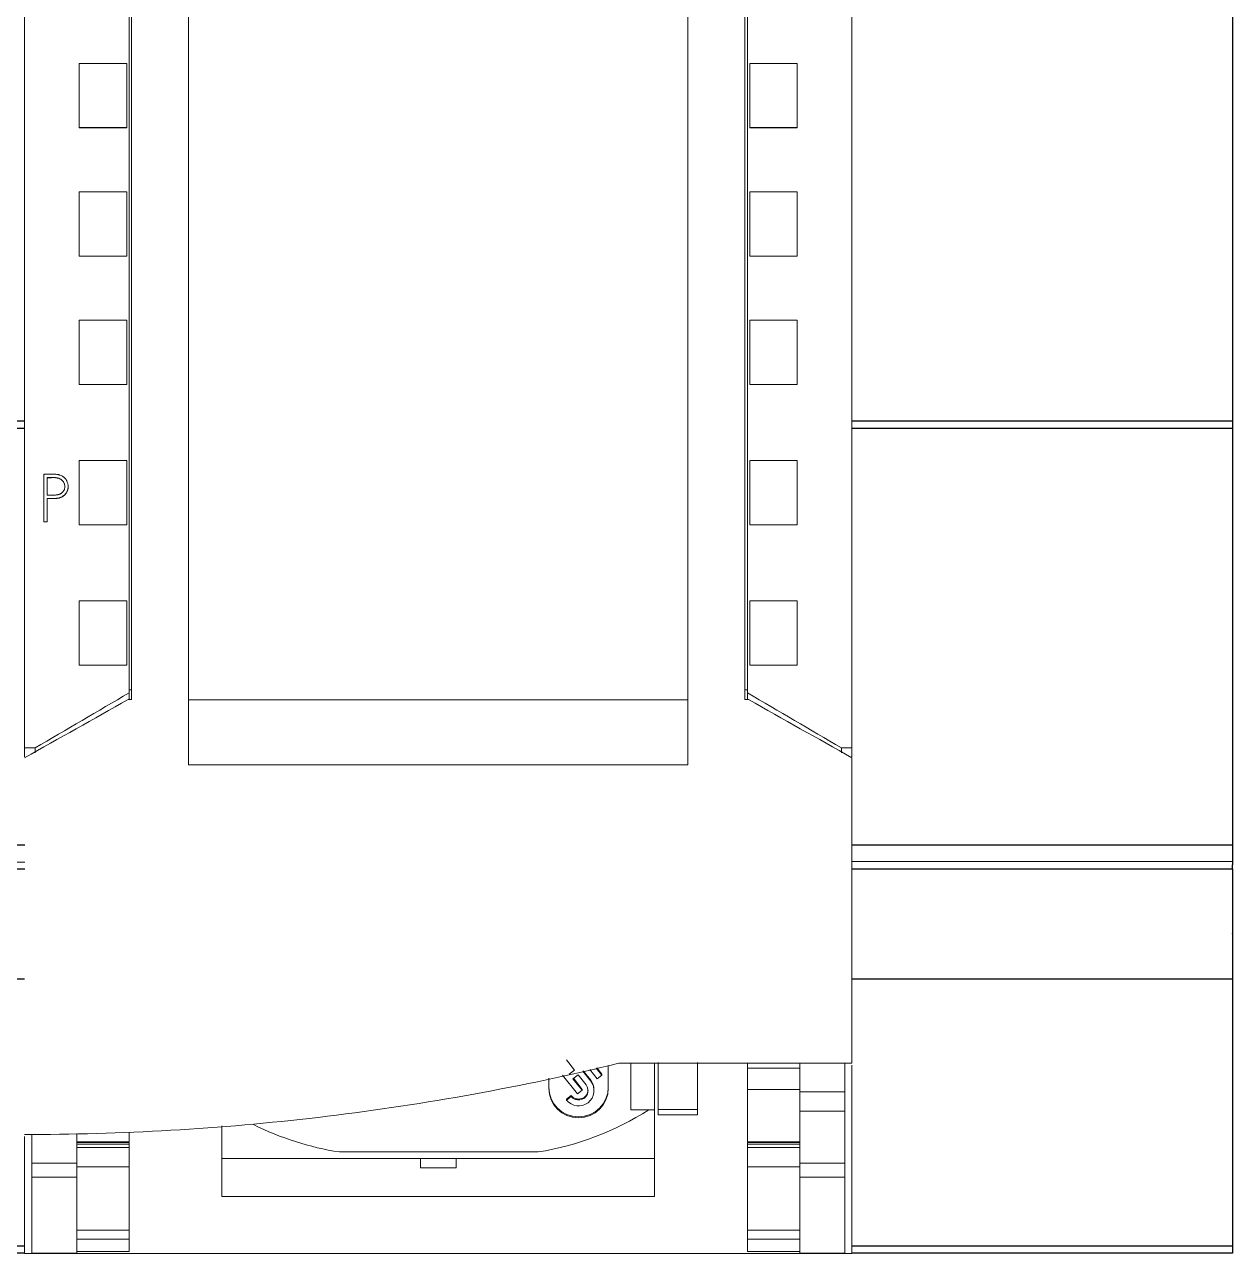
# Model space of a CAD drawing. Header units: millimetres. Extents: x 1359 to 3577, y 1336 to 3557.
# Drawn here: x 2905.8 to 2956.6, y 3183.1 to 3234.8 of the extents above; entities that cross this region are included whole.
import ezdxf

# ---------------------------------------------------------------- set-up
doc = ezdxf.new("R2010")
doc.units = ezdxf.units.MM
doc.set_wipeout_variables(frame=1)
doc.layers.add('000-PI-Oprema', color=30, linetype='Continuous', lineweight=5)

msp = doc.modelspace()

# ---------------------------------------------------------------- linework, layer by layer
for p, q in [((2956.571, 3267.633), (2956.571, 3218.083)), ((2956.571, 3218.083), (2756.571, 3218.083)), ((2956.571, 3218.083), (2956.571, 3217.783)), ((2956.571, 3217.783), (2756.571, 3217.783)), ((2956.571, 3217.783), (2956.571, 3200.246)), ((2956.571, 3200.246), (2756.571, 3200.246)), ((2956.571, 3200.246), (2956.571, 3199.746)), ((2956.571, 3199.561), (2756.571, 3199.425)), ((2956.571, 3199.746), (2956.571, 3199.698)), ((2956.571, 3199.698), (2956.571, 3199.425)), ((2756.571, 3199.251), (2956.571, 3199.251)), ((2956.571, 3199.251), (2956.571, 3199.425)), ((2956.571, 3199.251), (2956.571, 3197.5)), ((2956.571, 3197.5), (2956.571, 3197.391)), ((2956.571, 3197.389), (2956.571, 3197.391)), ((2956.571, 3197.389), (2956.571, 3197.355)), ((2956.571, 3197.355), (2956.571, 3197.247)), ((2956.571, 3197.246), (2956.571, 3197.247)), ((2956.571, 3197.246), (2956.571, 3197.212)), ((2956.571, 3197.212), (2956.571, 3197.104)), ((2956.571, 3197.104), (2956.571, 3197.102)), ((2956.571, 3197.102), (2956.571, 3197.068)), ((2956.571, 3197.068), (2956.571, 3196.96)), ((2956.571, 3196.959), (2956.571, 3196.96)), ((2956.571, 3196.959), (2956.571, 3196.925)), ((2956.571, 3196.925), (2956.571, 3196.817)), ((2956.571, 3196.815), (2956.571, 3196.817)), ((2956.571, 3196.815), (2956.571, 3196.781)), ((2956.571, 3196.781), (2956.571, 3196.673)), ((2956.571, 3196.671), (2956.571, 3196.673)), ((2956.571, 3196.671), (2956.571, 3196.637)), ((2956.571, 3196.637), (2956.571, 3196.53)), ((2956.571, 3196.528), (2956.571, 3196.53)), ((2956.571, 3196.528), (2956.571, 3196.494)), ((2956.571, 3196.494), (2956.571, 3196.386)), ((2956.571, 3196.386), (2956.571, 3196.384)), ((2956.571, 3196.384), (2956.571, 3196.35)), ((2956.571, 3196.35), (2956.571, 3196.126)), ((2956.571, 3196.126), (2956.571, 3195.853)), ((2956.571, 3195.853), (2956.571, 3195.741)), ((2956.571, 3195.741), (2956.571, 3195.605)), ((2956.571, 3195.605), (2956.571, 3194.613)), ((2956.571, 3194.613), (2756.571, 3194.613)), ((2956.571, 3194.613), (2956.571, 3183.383)), ((2956.571, 3183.383), (2756.571, 3183.383)), ((2956.571, 3183.083), (2756.571, 3183.083)), ((2956.571, 3183.383), (2956.571, 3183.083))]:
    msp.add_line(p, q)

# ---------------------------------------------------------------- next in the draw order: wipeouts: each hides what was drawn before it
msp.add_wipeout([(2905.871, 3330.076), (2940.571, 3330.076), (2940.571, 3183.076), (2905.771, 3183.088)])

# ---------------------------------------------------------------- next in the draw order: linework, layer by layer
at = {"layer": '000-PI-Oprema', "color": 0, "linetype": 'ByBlock', "lineweight": 0}
for p, q in [((2905.771, 3317.757), (2905.771, 3204.339)), ((2940.571, 3317.757), (2940.571, 3204.339)), ((2910.171, 3315.476), (2910.171, 3206.661)), ((2936.171, 3206.661), (2936.171, 3315.476)), ((2908.071, 3230.436), (2908.071, 3233.137)), ((2910.071, 3233.137), (2908.071, 3233.137)), ((2910.071, 3230.436), (2910.071, 3233.137)), ((2936.271, 3230.436), (2936.271, 3233.137)), ((2936.271, 3233.137), (2938.271, 3233.137)), ((2938.271, 3230.436), (2938.271, 3233.137)), ((2910.071, 3230.436), (2908.071, 3230.436)), ((2908.071, 3230.426), (2908.071, 3230.436)), ((2910.071, 3230.426), (2908.071, 3230.426)), ((2910.071, 3230.426), (2910.071, 3230.436)), ((2936.271, 3230.436), (2938.271, 3230.436)), ((2936.271, 3230.426), (2936.271, 3230.436)), ((2936.271, 3230.426), (2938.271, 3230.426)), ((2938.271, 3230.426), (2938.271, 3230.436)), ((2908.071, 3225.034), (2908.071, 3227.735)), ((2910.071, 3227.735), (2908.071, 3227.735)), ((2910.071, 3225.034), (2910.071, 3227.735)), ((2936.271, 3225.034), (2936.271, 3227.735)), ((2936.271, 3227.735), (2938.271, 3227.735)), ((2938.271, 3225.034), (2938.271, 3227.735)), ((2910.071, 3225.034), (2908.071, 3225.034)), ((2908.071, 3225.026), (2908.071, 3225.034)), ((2910.071, 3225.026), (2908.071, 3225.026)), ((2910.071, 3225.026), (2910.071, 3225.034)), ((2936.271, 3225.026), (2936.271, 3225.034)), ((2936.271, 3225.034), (2938.271, 3225.034)), ((2936.271, 3225.026), (2938.271, 3225.026)), ((2938.271, 3225.026), (2938.271, 3225.034)), ((2908.071, 3219.633), (2908.071, 3222.334)), ((2910.071, 3222.334), (2908.071, 3222.334)), ((2910.071, 3219.633), (2910.071, 3222.334)), ((2936.271, 3219.633), (2936.271, 3222.334)), ((2936.271, 3222.334), (2938.271, 3222.334)), ((2938.271, 3219.633), (2938.271, 3222.334)), ((2908.071, 3219.626), (2908.071, 3219.633)), ((2910.071, 3219.633), (2908.071, 3219.633)), ((2910.071, 3219.626), (2908.071, 3219.626)), ((2910.071, 3219.626), (2910.071, 3219.633)), ((2936.271, 3219.633), (2938.271, 3219.633)), ((2936.271, 3219.626), (2936.271, 3219.633)), ((2936.271, 3219.626), (2938.271, 3219.626)), ((2938.271, 3219.626), (2938.271, 3219.633)), ((2908.071, 3213.731), (2908.071, 3216.432)), ((2910.071, 3216.432), (2908.071, 3216.432)), ((2910.071, 3213.731), (2910.071, 3216.432)), ((2936.271, 3213.731), (2936.271, 3216.432)), ((2936.271, 3216.432), (2938.271, 3216.432)), ((2938.271, 3213.731), (2938.271, 3216.432)), ((2906.579, 3215.858), (2906.579, 3213.856)), ((2906.72, 3214.981), (2906.72, 3215.716)), ((2907.605, 3215.329), (2907.605, 3215.335)), ((2906.72, 3213.856), (2906.72, 3214.839)), ((2906.579, 3213.856), (2906.72, 3213.856)), ((2906.579, 3213.856), (2906.579, 3213.85)), ((2906.72, 3213.856), (2906.72, 3213.85)), ((2910.071, 3213.731), (2908.071, 3213.731)), ((2908.071, 3213.726), (2908.071, 3213.731)), ((2910.071, 3213.726), (2908.071, 3213.726)), ((2910.071, 3213.726), (2910.071, 3213.731)), ((2936.271, 3213.731), (2938.271, 3213.731)), ((2936.271, 3213.726), (2936.271, 3213.731)), ((2936.271, 3213.726), (2938.271, 3213.726)), ((2938.271, 3213.726), (2938.271, 3213.731)), ((2908.071, 3207.829), (2908.071, 3210.53)), ((2910.071, 3210.53), (2908.071, 3210.53)), ((2910.071, 3207.829), (2910.071, 3210.53)), ((2936.271, 3207.829), (2936.271, 3210.53)), ((2936.271, 3210.53), (2938.271, 3210.53)), ((2938.271, 3207.829), (2938.271, 3210.53)), ((2908.071, 3207.826), (2908.071, 3207.829)), ((2910.071, 3207.829), (2908.071, 3207.829)), ((2910.071, 3207.826), (2908.071, 3207.826)), ((2910.071, 3207.826), (2910.071, 3207.829)), ((2936.271, 3207.826), (2936.271, 3207.829)), ((2936.271, 3207.829), (2938.271, 3207.829)), ((2936.271, 3207.826), (2938.271, 3207.826)), ((2938.271, 3207.826), (2938.271, 3207.829)), ((2910.271, 3206.791), (2910.171, 3206.791)), ((2936.071, 3206.791), (2936.171, 3206.791)), ((2910.121, 3206.376), (2910.271, 3206.376)), ((2910.171, 3206.661), (2910.171, 3206.376)), ((2933.671, 3206.372), (2912.671, 3206.372)), ((2936.071, 3206.376), (2936.221, 3206.376)), ((2936.171, 3206.376), (2936.171, 3206.661)), ((2905.771, 3204.339), (2905.771, 3203.969)), ((2906.211, 3204.339), (2905.771, 3204.339)), ((2906.211, 3204.136), (2906.211, 3204.339)), ((2940.131, 3204.339), (2940.131, 3204.136)), ((2940.571, 3204.339), (2940.131, 3204.339)), ((2940.571, 3204.339), (2940.571, 3203.962)), ((2933.671, 3203.626), (2912.671, 3203.626)), ((2928.56, 3191.217), (2928.896, 3190.79)), ((2928.896, 3190.79), (2928.68, 3190.623)), ((2929.583, 3190.321), (2929.247, 3190.748)), ((2929.583, 3190.361), (2929.266, 3190.763)), ((2929.541, 3190.815), (2929.847, 3190.427)), ((2930.044, 3190.579), (2929.813, 3190.873)), ((2930.044, 3190.618), (2929.839, 3190.879)), ((2930.321, 3190.025), (2930.321, 3190.981)), ((2930.771, 3191.076), (2940.571, 3191.076)), ((2931.271, 3191.076), (2931.271, 3189.117)), ((2932.271, 3189.117), (2932.271, 3191.076)), ((2936.171, 3190.876), (2936.171, 3191.076)), ((2936.171, 3189.978), (2936.171, 3190.876)), ((2936.171, 3190.876), (2938.371, 3190.876)), ((2938.371, 3189.875), (2938.371, 3191.076)), ((2940.271, 3189.875), (2940.271, 3191.076)), ((2940.571, 3190.996), (2940.571, 3183.076)), ((2927.821, 3190.45), (2927.821, 3190.025)), ((2928.402, 3190.573), (2929.022, 3189.787)), ((2928.834, 3190.428), (2929.05, 3190.595)), ((2929.219, 3189.94), (2928.834, 3190.428)), ((2929.219, 3189.979), (2928.853, 3190.443)), ((2929.05, 3190.595), (2929.386, 3190.169)), ((2929.583, 3190.361), (2929.583, 3190.321)), ((2929.847, 3190.427), (2930.044, 3190.579)), ((2930.044, 3190.618), (2930.044, 3190.579)), ((2928.757, 3189.721), (2928.56, 3189.568)), ((2928.757, 3189.682), (2928.56, 3189.529)), ((2928.757, 3189.721), (2928.757, 3189.682)), ((2929.022, 3189.787), (2929.219, 3189.94)), ((2929.219, 3189.979), (2929.219, 3189.94)), ((2929.72, 3189.925), (2929.72, 3189.964)), ((2936.171, 3187.777), (2936.171, 3189.978)), ((2936.171, 3189.978), (2938.371, 3189.978)), ((2938.371, 3189.059), (2938.371, 3189.875)), ((2938.371, 3189.875), (2940.271, 3189.875)), ((2940.271, 3189.059), (2940.271, 3189.875)), ((2928.56, 3189.568), (2928.56, 3189.529)), ((2931.271, 3189.117), (2931.271, 3189.116)), ((2931.271, 3189.117), (2932.271, 3189.117)), ((2931.271, 3189.116), (2932.02, 3189.116)), ((2932.02, 3189.116), (2932.271, 3189.116)), ((2932.271, 3189.116), (2932.271, 3189.117)), ((2932.271, 3187.076), (2932.271, 3189.116)), ((2932.421, 3188.909), (2932.421, 3189.127)), ((2932.421, 3189.127), (2934.071, 3189.127)), ((2934.071, 3188.909), (2934.071, 3189.127)), ((2932.421, 3188.909), (2934.071, 3188.909)), ((2938.371, 3189.059), (2938.371, 3186.871)), ((2938.371, 3189.059), (2940.271, 3189.059)), ((2940.271, 3189.059), (2940.271, 3186.871)), ((2906.072, 3188.077), (2905.771, 3188.077)), ((2907.971, 3188.126), (2907.971, 3186.871)), ((2910.171, 3187.777), (2910.171, 3188.143)), ((2914.071, 3187.076), (2914.071, 3188.441)), ((2905.771, 3187.995), (2905.771, 3183.076)), ((2906.071, 3188.065), (2906.071, 3186.871)), ((2907.971, 3187.777), (2910.171, 3187.777)), ((2910.171, 3187.748), (2907.971, 3187.748)), ((2910.171, 3187.741), (2907.971, 3187.741)), ((2910.171, 3187.676), (2907.971, 3187.676)), ((2910.171, 3187.741), (2910.171, 3187.748)), ((2910.171, 3187.676), (2910.171, 3187.741)), ((2910.171, 3187.676), (2910.171, 3187.539)), ((2936.171, 3187.777), (2938.371, 3187.777)), ((2936.171, 3187.741), (2936.171, 3187.748)), ((2938.371, 3187.748), (2936.171, 3187.748)), ((2936.171, 3187.676), (2936.171, 3187.741)), ((2936.171, 3187.741), (2938.371, 3187.741)), ((2936.171, 3187.676), (2936.171, 3187.539)), ((2936.171, 3187.676), (2938.371, 3187.676)), ((2910.171, 3187.539), (2907.971, 3187.539)), ((2910.171, 3187.539), (2910.171, 3186.715)), ((2914.071, 3185.476), (2914.071, 3187.076)), ((2914.071, 3187.076), (2932.271, 3187.076)), ((2919.015, 3187.344), (2927.37, 3187.344)), ((2922.421, 3187.076), (2922.421, 3186.672)), ((2923.921, 3187.076), (2923.921, 3186.672)), ((2932.271, 3185.476), (2932.271, 3187.076)), ((2936.171, 3187.539), (2936.171, 3186.715)), ((2936.171, 3187.539), (2938.371, 3187.539)), ((2906.071, 3186.285), (2906.071, 3186.871)), ((2907.971, 3186.871), (2906.071, 3186.871)), ((2907.971, 3186.285), (2907.971, 3186.871)), ((2910.171, 3186.715), (2907.971, 3186.715)), ((2910.171, 3186.715), (2910.171, 3184.05)), ((2922.421, 3186.672), (2923.921, 3186.672)), ((2936.171, 3186.715), (2936.171, 3184.05)), ((2936.171, 3186.715), (2938.371, 3186.715)), ((2938.371, 3186.285), (2938.371, 3186.871)), ((2938.371, 3186.871), (2940.271, 3186.871)), ((2940.271, 3186.285), (2940.271, 3186.871)), ((2907.971, 3186.285), (2906.071, 3186.285)), ((2938.371, 3186.285), (2940.271, 3186.285)), ((2914.071, 3185.476), (2932.271, 3185.476)), ((2910.171, 3184.05), (2907.971, 3184.05)), ((2910.171, 3184.05), (2910.171, 3183.683)), ((2936.171, 3184.05), (2936.171, 3183.683)), ((2936.171, 3184.05), (2938.371, 3184.05)), ((2907.971, 3183.683), (2907.971, 3183.152)), ((2910.171, 3183.683), (2907.971, 3183.683)), ((2910.171, 3183.683), (2910.171, 3183.152)), ((2936.171, 3183.683), (2936.171, 3183.152)), ((2936.171, 3183.683), (2938.371, 3183.683)), ((2938.371, 3183.683), (2938.371, 3183.152)), ((2907.713, 3183.076), (2905.771, 3183.076)), ((2906.071, 3183.088), (2907.971, 3183.088)), ((2907.971, 3183.088), (2906.071, 3183.088)), ((2938.972, 3183.076), (2907.713, 3183.076)), ((2907.971, 3183.152), (2910.171, 3183.152)), ((2910.171, 3183.152), (2907.971, 3183.152)), ((2910.171, 3183.152), (2910.171, 3183.152)), ((2936.171, 3183.152), (2936.171, 3183.152)), ((2936.171, 3183.152), (2938.371, 3183.152)), ((2936.171, 3183.152), (2938.371, 3183.152)), ((2938.371, 3183.088), (2940.271, 3183.088)), ((2938.371, 3183.088), (2940.271, 3183.088)), ((2940.571, 3183.076), (2938.972, 3183.076))]:
    msp.add_line(p, q, dxfattribs=at)
for centre, major_axis, start_param, end_param in [((2929.071, 3189.925), (0.649, 0), 3.804818, 6.94641), ((2929.071, 3189.925), (-0.399, 0), 0.663225, 3.804818), ((2929.071, 3189.964), (0.649, 0), 6.283142, 6.94641), ((2929.071, 3190.065), (1.25, 0), 3.141593, 6.283185), ((2929.071, 3190.025), (1.25, 0), 3.141593, 6.283185), ((2929.071, 3189.964), (-0.399, 0), 0.663225, 3.092069), ((2925.433, 3199.221), (12.135, 0), 4.872685, 5.28613), ((2920.838, 3199.08), (11.977, 0), 4.241192, 4.559632)]:
    msp.add_ellipse(centre, major_axis=major_axis, ratio=0.991445, start_param=start_param, end_param=end_param, dxfattribs=at)
for points, knots in [([(2910.271, 3315.662), (2910.271, 3312.618), (2910.271, 3303.048), (2910.271, 3288.878), (2910.271, 3274.312), (2910.271, 3260.102), (2910.271, 3245.808), (2910.271, 3230.321), (2910.271, 3217.682), (2910.271, 3209.717), (2910.271, 3206.376)], [0, 0, 0, 0, 0.083934, 0.263736, 0.389889, 0.484142, 0.653794, 0.78188, 0.908517, 1, 1, 1, 1]), ([(2936.071, 3206.376), (2936.071, 3209.717), (2936.071, 3217.682), (2936.071, 3230.321), (2936.071, 3245.808), (2936.071, 3260.102), (2936.071, 3274.312), (2936.071, 3288.878), (2936.071, 3303.048), (2936.071, 3312.618), (2936.071, 3315.662)], [0, 0, 0, 0, 0.091483, 0.21812, 0.346206, 0.515858, 0.610111, 0.736264, 0.916066, 1, 1, 1, 1]), ([(2912.671, 3312.597), (2912.671, 3310.574), (2912.671, 3302.024), (2912.671, 3288.878), (2912.671, 3274.312), (2912.671, 3260.102), (2912.671, 3245.808), (2912.671, 3230.321), (2912.671, 3217.563), (2912.671, 3208.681), (2912.671, 3204.424), (2912.671, 3203.626)], [0, 0, 0, 0, 0.055935, 0.236292, 0.362833, 0.457376, 0.627551, 0.756032, 0.883059, 0.978086, 1, 1, 1, 1]), ([(2933.671, 3312.597), (2933.671, 3310.574), (2933.671, 3302.024), (2933.671, 3288.878), (2933.671, 3274.312), (2933.671, 3260.102), (2933.671, 3245.808), (2933.671, 3230.321), (2933.671, 3217.563), (2933.671, 3208.681), (2933.671, 3204.424), (2933.671, 3203.626)], [0, 0, 0, 0, 0.055935, 0.236292, 0.362833, 0.457376, 0.627551, 0.756032, 0.883059, 0.978086, 1, 1, 1, 1]), ([(2906.72, 3214.839), (2906.772, 3214.839), (2906.823, 3214.839), (2906.927, 3214.839), (2906.978, 3214.838), (2907.056, 3214.839), (2907.081, 3214.841), (2907.12, 3214.844), (2907.133, 3214.845), (2907.159, 3214.849), (2907.172, 3214.85), (2907.21, 3214.857), (2907.235, 3214.864), (2907.284, 3214.88), (2907.308, 3214.889), (2907.343, 3214.907), (2907.355, 3214.913), (2907.377, 3214.926), (2907.388, 3214.933), (2907.419, 3214.955), (2907.439, 3214.971), (2907.467, 3214.998), (2907.476, 3215.008), (2907.494, 3215.027), (2907.502, 3215.037), (2907.525, 3215.068), (2907.539, 3215.09), (2907.557, 3215.124), (2907.563, 3215.136), (2907.573, 3215.16), (2907.577, 3215.172), (2907.589, 3215.209), (2907.595, 3215.234), (2907.601, 3215.272), (2907.603, 3215.285), (2907.605, 3215.311), (2907.605, 3215.324), (2907.605, 3215.363), (2907.603, 3215.389), (2907.597, 3215.427), (2907.595, 3215.44), (2907.589, 3215.465), (2907.585, 3215.478), (2907.574, 3215.515), (2907.564, 3215.539), (2907.548, 3215.574), (2907.542, 3215.585), (2907.529, 3215.608), (2907.522, 3215.619), (2907.499, 3215.651), (2907.467, 3215.691), (2907.428, 3215.725), (2907.398, 3215.749), (2907.387, 3215.757), (2907.365, 3215.771), (2907.354, 3215.778), (2907.32, 3215.797), (2907.297, 3215.807), (2907.26, 3215.821), (2907.248, 3215.825), (2907.223, 3215.832), (2907.21, 3215.835), (2907.147, 3215.849), (2907.096, 3215.855), (2907.019, 3215.859), (2906.993, 3215.86), (2906.941, 3215.86), (2906.889, 3215.859), (2906.838, 3215.858), (2906.786, 3215.858), (2906.708, 3215.857), (2906.63, 3215.858), (2906.579, 3215.858)], [0, 0, 0, 0, 0.0625, 0.0625, 0.125, 0.125, 0.15625, 0.15625, 0.171875, 0.171875, 0.1875, 0.1875, 0.21875, 0.21875, 0.25, 0.25, 0.265625, 0.265625, 0.28125, 0.28125, 0.3125, 0.3125, 0.328125, 0.328125, 0.34375, 0.34375, 0.375, 0.375, 0.390625, 0.390625, 0.40625, 0.40625, 0.4375, 0.4375, 0.453125, 0.453125, 0.46875, 0.46875, 0.5, 0.5, 0.515625, 0.515625, 0.53125, 0.53125, 0.5625, 0.5625, 0.578125, 0.578125, 0.59375, 0.59375, 0.625, 0.65625, 0.65625, 0.671875, 0.671875, 0.6875, 0.6875, 0.71875, 0.71875, 0.734375, 0.734375, 0.75, 0.75, 0.8125, 0.8125, 0.84375, 0.84375, 0.875, 0.90625, 0.90625, 0.9375, 1, 1, 1, 1]), ([(2906.72, 3215.716), (2906.759, 3215.717), (2906.798, 3215.716), (2906.856, 3215.716), (2906.875, 3215.716), (2906.914, 3215.717), (2906.972, 3215.719), (2907.03, 3215.72), (2907.108, 3215.714), (2907.146, 3215.707), (2907.194, 3215.693), (2907.203, 3215.69), (2907.222, 3215.683), (2907.231, 3215.679), (2907.258, 3215.667), (2907.276, 3215.658), (2907.301, 3215.642), (2907.309, 3215.636), (2907.325, 3215.624), (2907.333, 3215.618), (2907.355, 3215.598), (2907.369, 3215.584), (2907.388, 3215.561), (2907.394, 3215.553), (2907.405, 3215.536), (2907.41, 3215.528), (2907.425, 3215.502), (2907.434, 3215.484), (2907.444, 3215.456), (2907.447, 3215.447), (2907.452, 3215.428), (2907.455, 3215.418), (2907.46, 3215.388), (2907.463, 3215.369), (2907.464, 3215.339), (2907.464, 3215.329), (2907.463, 3215.309), (2907.462, 3215.299), (2907.458, 3215.269), (2907.454, 3215.25), (2907.445, 3215.222), (2907.442, 3215.212), (2907.434, 3215.194), (2907.43, 3215.185), (2907.416, 3215.158), (2907.405, 3215.142), (2907.386, 3215.119), (2907.38, 3215.111), (2907.366, 3215.097), (2907.359, 3215.09), (2907.336, 3215.07), (2907.32, 3215.058), (2907.295, 3215.042), (2907.286, 3215.037), (2907.269, 3215.028), (2907.26, 3215.024), (2907.232, 3215.012), (2907.214, 3215.005), (2907.185, 3214.997), (2907.175, 3214.995), (2907.156, 3214.991), (2907.146, 3214.989), (2907.116, 3214.985), (2907.096, 3214.983), (2907.057, 3214.981), (2907.037, 3214.981), (2906.997, 3214.98), (2906.958, 3214.98), (2906.918, 3214.98), (2906.879, 3214.981), (2906.859, 3214.981), (2906.799, 3214.981), (2906.76, 3214.981), (2906.72, 3214.981)], [0, 0, 0, 0, 0.0625, 0.0625, 0.09375, 0.09375, 0.125, 0.1875, 0.1875, 0.25, 0.25, 0.265625, 0.265625, 0.28125, 0.28125, 0.3125, 0.3125, 0.328125, 0.328125, 0.34375, 0.34375, 0.375, 0.375, 0.390625, 0.390625, 0.40625, 0.40625, 0.4375, 0.4375, 0.453125, 0.453125, 0.46875, 0.46875, 0.5, 0.5, 0.515625, 0.515625, 0.53125, 0.53125, 0.5625, 0.5625, 0.578125, 0.578125, 0.59375, 0.59375, 0.625, 0.625, 0.640625, 0.640625, 0.65625, 0.65625, 0.6875, 0.6875, 0.703125, 0.703125, 0.71875, 0.71875, 0.75, 0.75, 0.765625, 0.765625, 0.78125, 0.78125, 0.8125, 0.8125, 0.84375, 0.84375, 0.875, 0.90625, 0.90625, 0.9375, 0.9375, 1, 1, 1, 1]), ([(2907.463, 3215.331), (2907.463, 3215.333), (2907.463, 3215.336), (2907.463, 3215.348), (2907.463, 3215.358), (2907.461, 3215.378), (2907.459, 3215.388), (2907.454, 3215.417), (2907.449, 3215.436), (2907.436, 3215.473), (2907.427, 3215.492), (2907.408, 3215.526), (2907.397, 3215.543), (2907.372, 3215.574), (2907.359, 3215.588), (2907.329, 3215.615), (2907.314, 3215.627), (2907.281, 3215.649), (2907.263, 3215.658), (2907.227, 3215.675), (2907.209, 3215.682), (2907.18, 3215.691), (2907.171, 3215.694), (2907.151, 3215.698), (2907.142, 3215.701), (2907.112, 3215.706), (2907.093, 3215.709), (2907.034, 3215.713), (2906.995, 3215.713), (2906.936, 3215.712), (2906.916, 3215.711), (2906.877, 3215.71), (2906.857, 3215.71), (2906.799, 3215.71), (2906.759, 3215.71), (2906.72, 3215.71)], [0, 0, 0, 0, 0.007629, 0.007629, 0.03864, 0.03864, 0.069652, 0.069652, 0.131675, 0.131675, 0.193698, 0.193698, 0.255722, 0.255722, 0.317745, 0.317745, 0.379768, 0.379768, 0.441791, 0.441791, 0.503814, 0.503814, 0.534826, 0.534826, 0.565838, 0.565838, 0.627861, 0.627861, 0.751907, 0.751907, 0.81393, 0.81393, 0.875954, 0.875954, 1, 1, 1, 1]), ([(2907.605, 3215.33), (2907.605, 3215.305), (2907.603, 3215.279), (2907.598, 3215.242), (2907.595, 3215.229), (2907.589, 3215.204), (2907.586, 3215.191), (2907.574, 3215.154), (2907.564, 3215.13), (2907.54, 3215.085), (2907.526, 3215.063), (2907.503, 3215.032), (2907.494, 3215.022), (2907.477, 3215.002), (2907.45, 3214.974), (2907.42, 3214.95), (2907.388, 3214.927), (2907.377, 3214.92), (2907.355, 3214.907), (2907.344, 3214.901), (2907.309, 3214.883), (2907.285, 3214.874), (2907.248, 3214.862), (2907.235, 3214.858), (2907.21, 3214.852), (2907.197, 3214.849), (2907.134, 3214.837), (2907.082, 3214.834), (2906.979, 3214.831), (2906.927, 3214.833), (2906.824, 3214.833), (2906.772, 3214.833), (2906.72, 3214.833)], [0, 0, 0, 0, 0.06514, 0.06514, 0.098528, 0.098528, 0.131915, 0.131915, 0.198691, 0.198691, 0.265467, 0.265467, 0.298855, 0.298855, 0.332243, 0.399018, 0.399018, 0.432406, 0.432406, 0.465794, 0.465794, 0.53257, 0.53257, 0.565958, 0.565958, 0.599346, 0.599346, 0.732897, 0.732897, 0.866449, 0.866449, 1, 1, 1, 1]), ([(2940.571, 3203.926), (2940.571, 3202.417), (2940.571, 3199.167), (2940.571, 3194.884), (2940.571, 3192.109), (2940.571, 3191.076)], [0, 0, 0, 0, 0.352188, 0.75882, 1, 1, 1, 1]), ([(2906.072, 3188.077), (2908.16, 3188.083), (2910.24, 3188.15), (2914.386, 3188.408), (2916.452, 3188.597), (2920.569, 3189.097), (2922.619, 3189.408), (2926.707, 3190.15), (2928.743, 3190.582), (2930.771, 3191.076)], [0, 0, 0, 0, 0.25, 0.25, 0.5, 0.5, 0.75, 0.75, 1, 1, 1, 1]), ([(2932.421, 3191.105), (2932.421, 3191.063), (2932.421, 3190.479), (2932.421, 3189.813), (2932.421, 3189.127)], [0, 0, 0, 0, 0.072727, 1, 1, 1, 1]), ([(2934.071, 3191.105), (2934.071, 3191.063), (2934.071, 3190.479), (2934.071, 3189.813), (2934.071, 3189.127)], [0, 0, 0, 0, 0.072727, 1, 1, 1, 1]), ([(2907.971, 3183.683), (2907.971, 3183.917), (2907.971, 3184.595), (2907.971, 3185.615), (2907.971, 3186.285)], [0, 0, 0, 0, 0.445928, 1, 1, 1, 1]), ([(2938.371, 3183.683), (2938.371, 3183.917), (2938.371, 3184.595), (2938.371, 3185.615), (2938.371, 3186.285)], [0, 0, 0, 0, 0.445928, 1, 1, 1, 1])]:
    msp.add_open_spline(points, degree=3, knots=knots, dxfattribs=at)
for points in [[(2910.121, 3206.376), (2908.671, 3205.559), (2907.221, 3204.742), (2905.771, 3203.926)], [(2906.211, 3204.339), (2907.532, 3205.112), (2908.852, 3205.886), (2910.171, 3206.661)], [(2936.171, 3206.661), (2937.491, 3205.886), (2938.811, 3205.112), (2940.131, 3204.339)], [(2940.571, 3203.926), (2939.121, 3204.742), (2937.671, 3205.559), (2936.221, 3206.376)], [(2938.371, 3190.985), (2938.371, 3191.008), (2938.371, 3191.032), (2938.371, 3191.058)], [(2906.071, 3183.088), (2906.071, 3183.129), (2906.071, 3183.419), (2906.071, 3184.484), (2906.071, 3185.615), (2906.071, 3186.285)], [(2940.271, 3183.088), (2940.271, 3183.129), (2940.271, 3183.419), (2940.271, 3184.484), (2940.271, 3185.615), (2940.271, 3186.285)], [(2907.971, 3183.088), (2907.971, 3183.1), (2907.971, 3183.122), (2907.971, 3183.152)], [(2938.371, 3183.088), (2938.371, 3183.1), (2938.371, 3183.122), (2938.371, 3183.152)]]:
    msp.add_open_spline(points, degree=3, dxfattribs=at)

doc.saveas('drawing.dxf')
